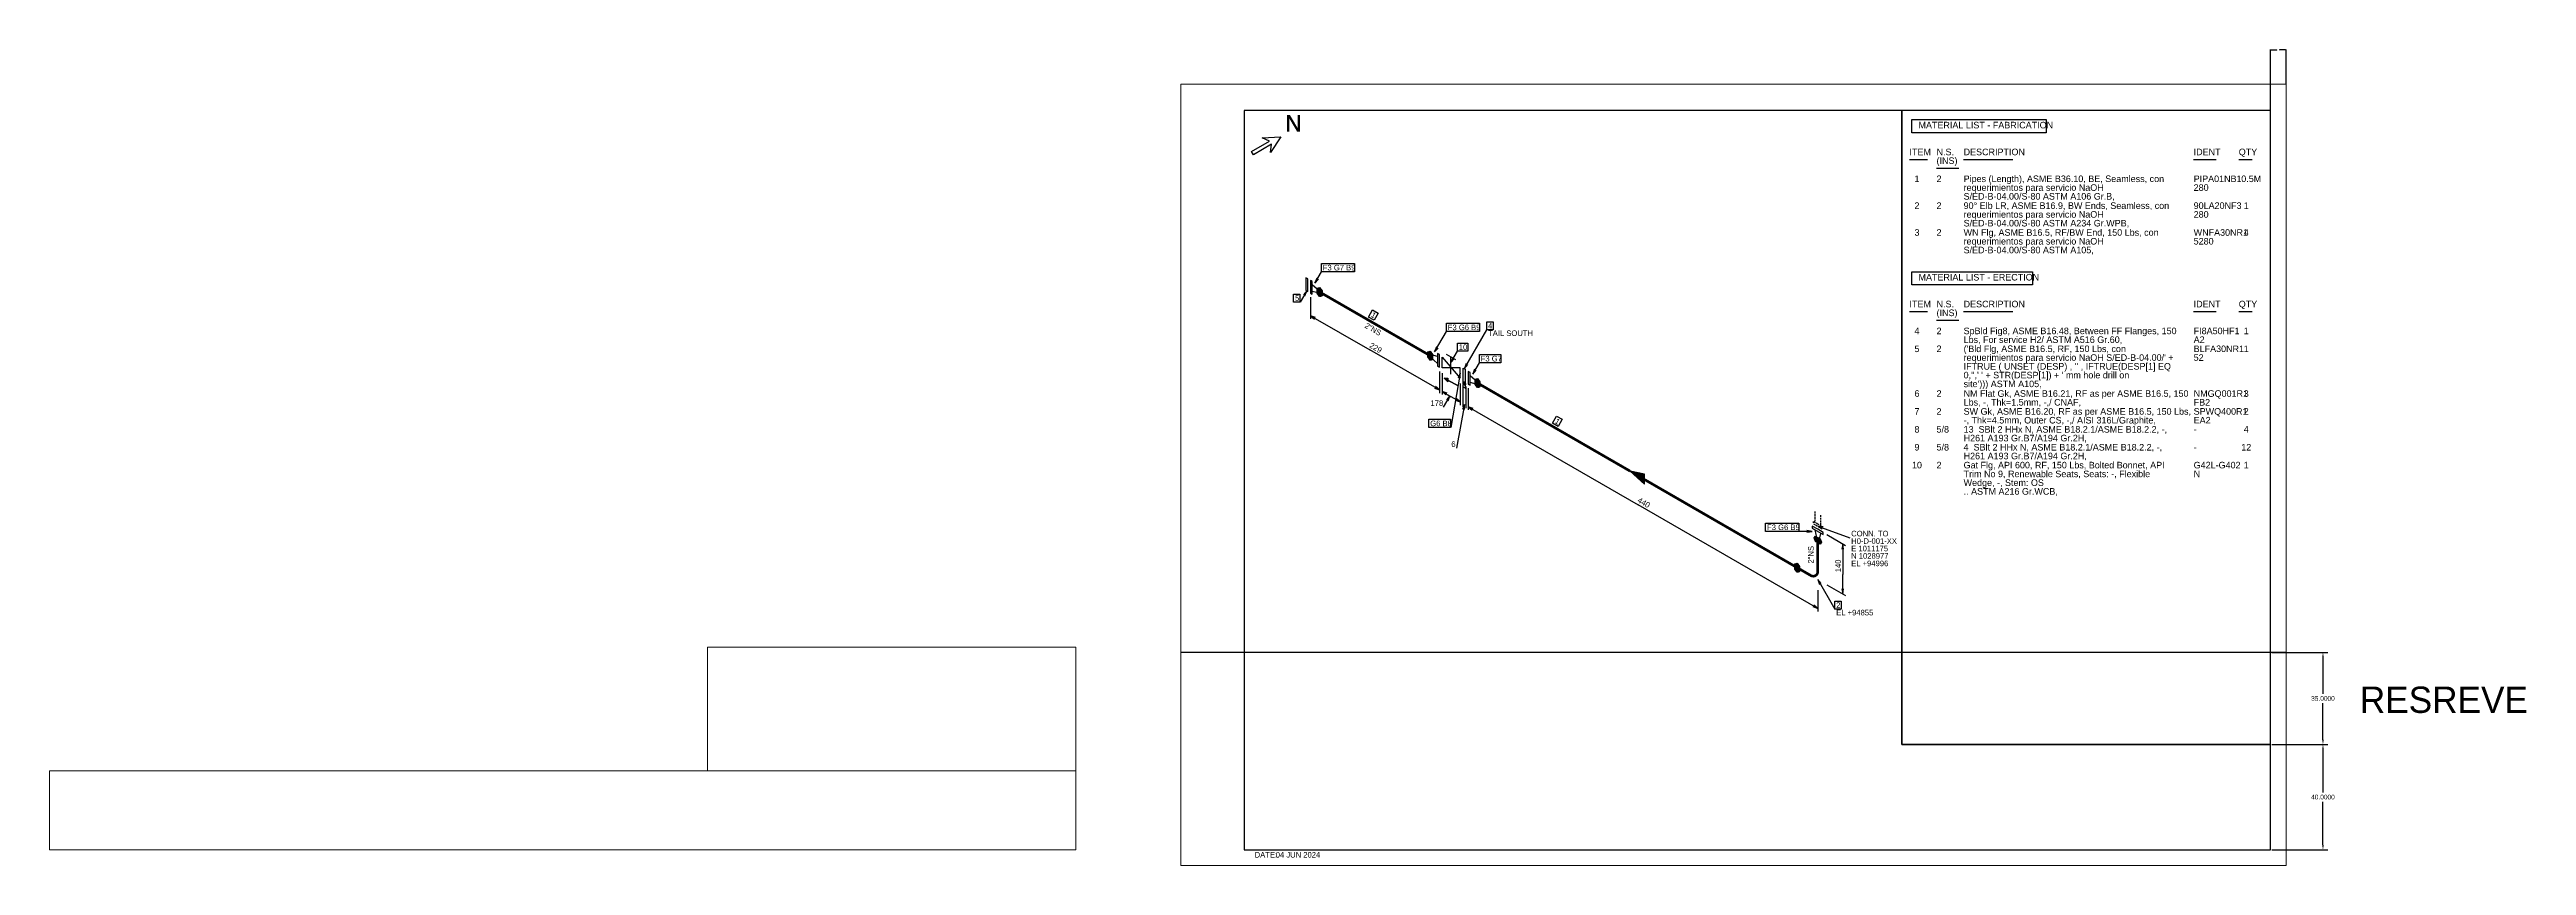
# Model space of a CAD drawing. Extents: x -430 to 511, y 0 to 310.
import ezdxf

# ---------------------------------------------------------------- set-up
doc = ezdxf.new("R2010")
doc.units = 0
doc.header["$MEASUREMENT"] = 0
doc.linetypes.add('GT100', pattern=[1, 0.666667, -0.333333])
doc.layers.add('GT_1', color=7, linetype='Continuous')
doc.layers.add('Nivel 1 (Construction)', color=7, linetype='Continuous', lineweight=0)
doc.layers.add('Nivel 2', color=7, linetype='Continuous', lineweight=0)
doc.styles.add('HTX1', font='O8116901', dxfattribs={"width": 1.02})
doc.dimstyles.get("Standard").update_dxf_attribs({"dimtxt": 0.18, "dimasz": 0.18, "dimexe": 0.18, "dimexo": 0.0625, "dimgap": 0.09, "dimtad": 0, "dimtih": 1, "dimtoh": 1, "dimdec": 4, "dimzin": 0, "dimdsep": 46, "dimtxsty": 'Standard', "dimcen": 0.09, "dimadec": 0, "dimazin": 0, "dimtfac": 1, "dimtdec": 4, "dimtofl": 0, "dimtmove": 0, "dimatfit": 3, "dimfxl": 1, "dimtolj": 1, "dimtzin": 0, "dimarcsym": 0})

# ---------------------------------------------------------------- blocks, each defined once
blk = doc.blocks.new('*D3')
at = {"color": 0, "linetype": 'Continuous', "lineweight": -2, "transparency": 16777216}
for p, q in [((414, 287.06), (414, 310.18)), ((414.18, 310), (416.52, 310)), ((419.82, 310), (417.48, 310)), ((420, 297.06), (420, 310.18))]:
    blk.add_line(p, q, dxfattribs=at)
at = {"color": 0, "linetype": 'Continuous', "transparency": 16777216}
for points in [[(414.18, 310.03), (414.18, 309.97), (414, 310)], [(419.82, 310.03), (419.82, 309.97), (420, 310)]]:
    blk.add_solid(points, dxfattribs=at)
at = {"layer": 'Defpoints', "color": 0, "linetype": 'Continuous', "transparency": 16777216}
for p in [(414, 310), (420, 297), (414, 287)]:
    blk.add_point(p, dxfattribs=at)
at = {"color": 0, "linetype": 'Continuous', "transparency": 16777216, "insert": (417, 310), "char_height": 0.18, "attachment_point": 5}
blk.add_mtext('\\A1;6.0000', dxfattribs=at)
blk = doc.blocks.new('*D6')
at = {"color": 0, "linetype": 'Continuous', "lineweight": -2, "transparency": 16777216}
for p, q in [((414.625, 46), (435.8, 46)), ((434, 44.2), (434, 27.8)), ((434, 7.8), (434, 24.2)), ((414.625, 6), (435.8, 6))]:
    blk.add_line(p, q, dxfattribs=at)
at = {"color": 0, "linetype": 'Continuous', "transparency": 16777216}
for points in [[(433.7, 44.2), (434.3, 44.2), (434, 46)], [(433.7, 7.8), (434.3, 7.8), (434, 6)]]:
    blk.add_solid(points, dxfattribs=at)
at = {"layer": 'Defpoints', "color": 0, "linetype": 'Continuous', "transparency": 16777216}
for p in [(414, 46), (414, 6), (434, 6)]:
    blk.add_point(p, dxfattribs=at)
at = {"color": 0, "linetype": 'Continuous', "transparency": 16777216, "insert": (434, 26), "char_height": 1.8, "attachment_point": 5}
blk.add_mtext('\\A1;40.0000', dxfattribs=at)
blk = doc.blocks.new('*D7')
at = {"color": 0, "linetype": 'Continuous', "lineweight": -2, "transparency": 16777216}
for p, q in [((414.625, 81), (435.8, 81)), ((434, 79.2), (434, 65.3)), ((434, 47.8), (434, 61.7)), ((414.625, 46), (435.8, 46))]:
    blk.add_line(p, q, dxfattribs=at)
at = {"color": 0, "linetype": 'Continuous', "transparency": 16777216}
for points in [[(433.7, 79.2), (434.3, 79.2), (434, 81)], [(433.7, 47.8), (434.3, 47.8), (434, 46)]]:
    blk.add_solid(points, dxfattribs=at)
at = {"layer": 'Defpoints', "color": 0, "linetype": 'Continuous', "transparency": 16777216}
for p in [(414, 81), (434, 81), (414, 46)]:
    blk.add_point(p, dxfattribs=at)
at = {"color": 0, "linetype": 'Continuous', "transparency": 16777216, "insert": (434, 63.5), "char_height": 1.8, "attachment_point": 5}
blk.add_mtext('\\A1;35.0000', dxfattribs=at)

msp = doc.modelspace()

# ---------------------------------------------------------------- linework, layer by layer
at = {"color": 143, "linetype": 'Continuous', "true_color": 0x7aafdf}
msp.add_line((420, 81), (0, 81), dxfattribs=at)
at = {"layer": 'GT_1', "flags": 128}
for points in [[(24, 6), (414, 6), (414, 46), (274, 46), (274, 287), (24, 287), (24, 6)], [(414, 46), (414, 287), (274, 287), (274, 46), (414, 46)], [(277.714, 283.554), (328.757, 283.554), (328.757, 278.507), (277.714, 278.507), (277.714, 283.554)], [(38, 277), (34, 271), (34.4, 274.2), (27.6, 270.2), (26.8, 271.4), (33.6, 275.4), (30.8, 276.6), (38, 277)], [(283.657, 268.303), (276.857, 268.303)], [(295.643, 264.969), (287.143, 264.969)], [(316.129, 268.303), (297.429, 268.303)], [(393.357, 268.303), (384.857, 268.303)], [(407.1, 268.303), (402, 268.303)], [(53.4, 228.8), (66, 228.8), (66, 225.7), (53.4, 225.7), (53.4, 228.8)], [(42.8, 217.2), (45.2, 217.2), (45.2, 214.1), (42.8, 214.1), (42.8, 217.2)], [(47.8, 218.4), (45.3, 214.1)], [(47.1, 216.5), (47.8, 218.4), (46.5, 216.9)], [(48.2, 220.6), (48.2, 223), (47.5, 223.4), (47.5, 218.6), (48.2, 218.2), (48.2, 220.6)], [(49.9, 219.6), (49.9, 222), (49.2, 222.4), (49.2, 217.6), (49.9, 217.2), (49.9, 219.6)], [(49.9, 220.9), (52.7, 218.5), (52.7, 217.5), (49.9, 218.2)], [(50.9, 221.4), (53.4, 225.7)], [(51.6, 223.3), (50.9, 221.4), (52.2, 222.9)], [(51.8, 219.5), (52.7, 219.7), (53.6, 218.5), (53.6, 216.5), (52.7, 216.3), (51.8, 217.5), (51.8, 219.5)], [(51.8, 219.4), (52.925, 219.4)], [(51.8, 219.2), (53.075, 219.2)], [(51.8, 219), (53.225, 219)], [(51.8, 218.8), (53.375, 218.8)], [(51.8, 218.6), (53.525, 218.6)], [(51.8, 218.4), (53.6, 218.4)], [(51.8, 218.2), (53.6, 218.2)], [(51.8, 218), (53.6, 218)], [(51.8, 217.8), (53.6, 217.8)], [(51.8, 217.6), (53.6, 217.6)], [(51.875, 217.4), (53.6, 217.4)], [(52.025, 217.2), (53.6, 217.2)], [(52.175, 217), (53.6, 217)], [(52.25, 219.6), (52.775, 219.6)], [(52.325, 216.8), (53.6, 216.8)], [(52.475, 216.6), (53.6, 216.6)], [(277.714, 225.731), (323.657, 225.731), (323.657, 220.684), (277.714, 220.684), (277.714, 225.731)], [(49.2, 216), (49.2, 207.8)], [(51.1, 208.3), (49.2, 209), (50.7, 207.7)], [(49.2, 209), (71.8, 196)], [(52.625, 216.4), (53.15, 216.4)], [(72.8, 211.2), (74.9, 210), (73.4, 207.3), (71.3, 208.5), (72.8, 211.2)], [(283.657, 210.48), (276.857, 210.48)], [(295.643, 207.146), (287.143, 207.146)], [(316.129, 210.48), (297.429, 210.48)], [(393.357, 210.48), (384.857, 210.48)], [(407.1, 210.48), (402, 210.48)], [(96.4, 195.2), (100.9, 203)], [(100.9, 206.1), (113.5, 206.1), (113.5, 203), (100.9, 203), (100.9, 206.1)], [(105.1, 198.6), (109, 198.6), (109, 195.5), (105.1, 195.5), (105.1, 198.6)], [(107.7, 188.9), (116.2, 203.6)], [(116.2, 206.7), (118.6, 206.7), (118.6, 203.6), (116.2, 203.6), (116.2, 206.7)], [(98.2, 180.8), (71.8, 196)], [(93.8, 195.3), (94.7, 195.5), (95.6, 194.3), (95.6, 192.3), (94.7, 192.1), (93.8, 193.3), (93.8, 195.3)], [(93.8, 195.2), (94.925, 195.2)], [(93.8, 195), (95.075, 195)], [(93.8, 194.8), (95.225, 194.8)], [(93.8, 194.6), (95.375, 194.6)], [(93.8, 194.4), (95.525, 194.4)], [(93.8, 194.2), (95.6, 194.2)], [(93.8, 194), (95.6, 194)], [(93.8, 193.8), (95.6, 193.8)], [(93.8, 193.6), (95.6, 193.6)], [(93.8, 193.4), (95.6, 193.4)], [(93.875, 193.2), (95.6, 193.2)], [(94.025, 193), (95.6, 193)], [(94.175, 192.8), (95.6, 192.8)], [(94.25, 195.4), (94.775, 195.4)], [(94.325, 192.6), (95.6, 192.6)], [(94.475, 192.4), (95.6, 192.4)], [(94.625, 192.2), (95.15, 192.2)], [(97.5, 193.5), (94.7, 194.3), (94.7, 193.3), (97.5, 190.8)], [(97.1, 197.1), (96.4, 195.2), (97.7, 196.7)], [(98.2, 191.8), (98.2, 194.2), (97.5, 194.6), (97.5, 189.8), (98.2, 189.4), (98.2, 191.8)], [(106.1, 187.2), (106.1, 189.2), (99.2, 189.2), (99.2, 193.2), (106.1, 185.2), (106.1, 187.2)], [(104.4, 192.2), (100.9, 194.2)], [(102.6, 191.2), (105.1, 195.5)], [(102.6, 186.8), (102.6, 193.2)], [(103.3, 193.1), (102.6, 191.2), (103.9, 192.7)], [(107.7, 183.7), (107.3, 183.9), (107.3, 189.1), (108, 188.7), (108, 183.5), (107.7, 183.7), (107.3, 183.8), (107.1, 183.8), (107.1, 183.5), (107.1, 183.3), (107.3, 183), (107.7, 182.7), (108, 182.6), (108.2, 182.7), (108.2, 182.9), (108.2, 183.2), (108, 183.4), (107.7, 183.7), (107.7, 182.7)], [(108.4, 190.8), (107.7, 188.9), (109, 190.4)], [(110.9, 186.8), (113.4, 191.1)], [(111.6, 188.7), (110.9, 186.8), (112.2, 188.3)], [(113.4, 194.2), (121.6, 194.2), (121.6, 191.1), (113.4, 191.1), (113.4, 194.2)], [(96.3, 181.5), (98.2, 180.8), (96.7, 182.1)], [(98.2, 187.8), (98.2, 179.6)], [(99.2, 187.2), (99.2, 179)], [(101.1, 179.5), (99.2, 180.2), (100.7, 178.9)], [(99.2, 180.2), (102.7, 178.2)], [(105.3, 182.3), (100, 185.3), (101.4, 185.2), (101.4, 183.8), (100, 185.3), (105.3, 182.3)], [(106.1, 187.2), (102.5, 166.5)], [(106.1, 185.2), (106.1, 187.2), (105.4, 185.3)], [(106.1, 183.2), (106.1, 175)], [(107.1, 183.8), (108.2, 182.7)], [(108.2, 182.9), (107.1, 183.5)], [(107.1, 183.3), (108.2, 183.2)], [(107.7, 182.7), (107.3, 182.9), (107.1, 182.8), (107.1, 182.5), (107.1, 182.2), (107.3, 182), (107.7, 181.7), (108, 181.5), (108.2, 181.6), (108.2, 181.9), (108.2, 182.1), (108, 182.4), (107.7, 182.7)], [(107.1, 182.6), (107.1, 174.4)], [(108, 182.6), (107.3, 183.8)], [(108, 183.4), (107.3, 183)], [(108.2, 182), (108.2, 173.8)], [(109.9, 185), (109.9, 187.4), (109.2, 187.8), (109.2, 183), (109.9, 182.6), (109.9, 185)], [(109.2, 181.4), (109.2, 173.2)], [(109.9, 186.3), (112.7, 183.9), (112.7, 182.9), (109.9, 183.6)], [(111.8, 184.9), (112.7, 185.1), (113.6, 183.9), (113.6, 181.9), (112.7, 181.7), (111.8, 182.9), (111.8, 184.9)], [(111.8, 184.8), (112.925, 184.8)], [(111.8, 184.6), (113.075, 184.6)], [(111.8, 184.4), (113.225, 184.4)], [(111.8, 184.2), (113.375, 184.2)], [(111.8, 184), (113.525, 184)], [(111.8, 183.8), (113.6, 183.8)], [(111.8, 183.6), (113.6, 183.6)], [(111.8, 183.4), (113.6, 183.4)], [(111.8, 183.2), (113.6, 183.2)], [(111.8, 183), (113.6, 183)], [(111.875, 182.8), (113.6, 182.8)], [(112.025, 182.6), (113.6, 182.6)], [(112.175, 182.4), (113.6, 182.4)], [(112.25, 185), (112.775, 185)], [(112.325, 182.2), (113.6, 182.2)], [(112.475, 182), (113.6, 182)], [(112.625, 181.8), (113.15, 181.8)], [(94.2, 169.6), (102.4, 169.6), (102.4, 166.5), (94.2, 166.5), (94.2, 169.6)], [(102.2, 178.5), (99.7, 174.2)], [(101.5, 176.6), (102.2, 178.5), (100.9, 177)], [(106.1, 176.2), (102.7, 178.2)], [(104.2, 176.9), (106.1, 176.2), (104.6, 177.5)], [(107.7, 175.3), (104.7, 158.6)], [(107.7, 173.3), (107.7, 175.3), (107, 173.4)], [(111.1, 173.7), (109.2, 174.4), (110.7, 173.1)], [(109.2, 174.4), (173.7, 137.1)], [(142.7, 170.8), (144.8, 169.6), (143.3, 166.9), (141.2, 168.1), (142.7, 170.8)], [(176.2, 146.7), (176.2, 148.7), (170.7, 149.9), (176.2, 144.9), (176.2, 148.5), (171.2, 149.6), (176.2, 145), (176.2, 148.2), (171.8, 149.3), (176.2, 145.3), (176.2, 148), (172.3, 148.9), (176.2, 145.5), (176.2, 147.7), (172.8, 148.7), (176.2, 145.8), (176.2, 147.5), (173.4, 148.3), (176.2, 146.1), (176.2, 147.2), (173.8, 148.1), (176.2, 146.3), (176.2, 147), (174.4, 147.7), (176.2, 146.6), (176.2, 146.7), (170.7, 149.9)], [(242, 97.7), (173.7, 137.1)], [(222.2, 130.1), (234.8, 130.1), (234.8, 127), (222.2, 127), (222.2, 130.1)], [(239.9, 127), (234.9, 127)], [(237.9, 126.7), (239.9, 127), (237.9, 127.3)], [(242, 127.8), (239.9, 129), (239.9, 128.2), (244.1, 125.8), (244.1, 126.6), (242, 127.8)], [(241.1, 123.2), (240.6, 124.5), (241.1, 125.2), (242.9, 124.2), (243.4, 122.9), (242.9, 122.2), (241.1, 123.2)], [(240.638, 124.4), (242.54, 124.4)], [(240.671, 124.6), (242.18, 124.6)], [(240.715, 124.2), (242.9, 124.2)], [(240.792, 124), (242.977, 124)], [(240.814, 124.8), (241.82, 124.8)], [(240.869, 123.8), (243.054, 123.8)], [(240.9, 127.6), (241.6, 124), (242.5, 123.5), (243.2, 126.2)], [(240.946, 123.6), (243.131, 123.6)], [(240.957, 125), (241.46, 125)], [(241.023, 123.4), (243.208, 123.4)], [(241.1, 123.2), (243.285, 123.2)], [(241.46, 123), (243.362, 123)], [(241.82, 122.8), (243.329, 122.8)], [(244, 128.7), (242, 129), (243.7, 128)], [(242, 129), (254.2, 124.6)], [(242.18, 122.6), (243.186, 122.6)], [(242.54, 122.4), (243.043, 122.4)], [(245.5, 125.8), (252.6, 121.7)], [(233.3, 114.7), (234.2, 114.9), (235.1, 113.7), (235.1, 111.7), (234.2, 111.5), (233.3, 112.7), (233.3, 114.7)], [(233.3, 114.6), (234.425, 114.6)], [(233.3, 114.4), (234.575, 114.4)], [(233.3, 114.2), (234.725, 114.2)], [(233.3, 114), (234.875, 114)], [(233.3, 113.8), (235.025, 113.8)], [(233.3, 113.6), (235.1, 113.6)], [(233.3, 113.4), (235.1, 113.4)], [(233.3, 113.2), (235.1, 113.2)], [(233.3, 113), (235.1, 113)], [(233.75, 114.8), (234.275, 114.8)], [(251.8, 120.3), (251.5, 122.3), (251.2, 120.3)], [(251.5, 122.3), (251.5, 110.6)], [(233.3, 112.8), (235.1, 112.8)], [(233.375, 112.6), (235.1, 112.6)], [(233.525, 112.4), (235.1, 112.4)], [(233.675, 112.2), (235.1, 112.2)], [(233.825, 112), (235.1, 112)], [(233.975, 111.8), (235.1, 111.8)], [(234.125, 111.6), (234.65, 111.6)], [(243.3, 107.2), (242, 108.7), (242.7, 106.8)], [(242, 108.7), (248.5, 97.4)], [(242, 104.7), (242, 96.5)], [(245.5, 106.7), (252.6, 102.6)], [(251.2, 105.2), (251.5, 103.2), (251.8, 105.2)], [(251.5, 103.2), (251.5, 110.6)], [(240.1, 98.4), (242, 97.7), (240.5, 99)], [(248.5, 100.5), (250.9, 100.5), (250.9, 97.4), (248.5, 97.4), (248.5, 100.5)]]:
    msp.add_lwpolyline(points, dxfattribs=at)
at = {"layer": 'GT_1', "const_width": 1, "flags": 128}
for points in [[(94.7, 193.8), (52.7, 218)], [(170.7, 149.9), (112.7, 183.4)], [(234.2, 113.2), (176.2, 146.7)], [(242, 123.7), (242, 111.7)], [(239.4, 110.2), (234.2, 113.2)]]:
    msp.add_lwpolyline(points, dxfattribs=at)
at = {"layer": 'GT_1', "linetype": 'GT100', "flags": 128}
for points in [[(240.9, 134.5), (240.9, 130.5)], [(243.1, 133.2), (243.1, 129.2)], [(242, 129.8), (240.2, 130.8), (240.2, 130), (243.7, 128), (243.7, 128.8), (242, 129.8)]]:
    msp.add_lwpolyline(points, dxfattribs=at)
at = {"layer": 'GT_1', "const_width": 1, "flags": 128}
msp.add_lwpolyline([(242, 111.7, -0.577557), (239.4, 110.2)], format="xyb", dxfattribs=at)
at = {"layer": 'Nivel 1 (Construction)', "color": 7, "linetype": 'Continuous', "lineweight": 0}
for p, q in [((420, 297), (0, 297)), ((0, 297), (0, 0)), ((420, 0), (420, 297)), ((0, 0), (420, 0))]:
    msp.add_line(p, q, dxfattribs=at)
at = {"layer": 'Nivel 2', "color": 242, "linetype": 'Continuous', "lineweight": 0, "true_color": 0xcd2027}
for points in [[(-180, 82.99), (-40, 82.99), (-40, 36), (-180, 36)], [(-430, 6), (-40, 6), (-40, 36), (-430, 36)]]:
    msp.add_lwpolyline(points, close=True, dxfattribs=at)

# ---------------------------------------------------------------- texts
at = {"linetype": 'Continuous', "insert": (448, 68), "char_height": 10, "attachment_point": 1}
msp.add_mtext_dynamic_manual_height_columns('RESREVE', width=24, gutter_width=1, heights=[0], dxfattribs=at)
at = {"layer": 'GT_1', "style": 'HTX1', "width": 1.02}
for s, height, p in [('N', 6.25, (39.6, 279)), ('N', 6.25, (39.8, 279)), ('MATERIAL LIST - FABRICATION', 2.5, (280.286, 280.197)), ('ITEM', 2.5, (276.857, 269.993)), ('(INS)', 2.5, (287.143, 266.66)), ('N.S.', 2.5, (287.143, 269.993)), ('DESCRIPTION', 2.5, (297.429, 269.993)), ('IDENT', 2.5, (384.857, 269.993)), ('QTY', 2.5, (402, 269.993)), ('  1', 2.5, (276.857, 259.789)), ('2', 2.5, (287.143, 259.789)), ('S/ED-B-04.00/S-80 ASTM A106 Gr.B,', 2.5, (297.429, 253.122)), ('requerimientos para servicio NaOH', 2.5, (297.429, 256.456)), ('Pipes (Length), ASME B36.10, BE, Seamless, con', 2.5, (297.429, 259.789)), ('280', 2.5, (384.857, 256.456)), ('PIPA01NB1', 2.5, (384.857, 259.789)), (' 0.5M', 2.5, (402, 259.789)), ('  2', 2.5, (276.857, 249.585)), ('2', 2.5, (287.143, 249.585)), ('S/ED-B-04.00/S-80 ASTM A234 Gr.WPB,', 2.5, (297.429, 242.918)), ('90° Elb LR, ASME B16.9, BW Ends, Seamless, con', 2.5, (297.429, 249.585)), ('requerimientos para servicio NaOH', 2.5, (297.429, 246.252)), ('90LA20NF3', 2.5, (384.857, 249.585)), ('280', 2.5, (384.857, 246.252)), ('  1', 2.5, (402, 249.585)), ('  3', 2.5, (276.857, 239.381)), ('2', 2.5, (287.143, 239.381)), ('WN Flg, ASME B16.5, RF/BW End, 150 Lbs, con', 2.5, (297.429, 239.381)), ('S/ED-B-04.00/S-80 ASTM A105,', 2.5, (297.429, 232.714)), ('requerimientos para servicio NaOH', 2.5, (297.429, 236.048)), ('WNFA30NR1', 2.5, (384.857, 239.381)), ('5280', 2.5, (384.857, 236.048)), ('  4', 2.5, (402, 239.381)), ('F3 G7 B9', 2.125, (53.9, 226.2)), ('5', 2.125, (43.3429, 214.6)), ('MATERIAL LIST - ERECTION', 2.5, (280.286, 222.374)), ('ITEM', 2.5, (276.857, 212.17)), ('(INS)', 2.5, (287.143, 208.837)), ('N.S.', 2.5, (287.143, 212.17)), ('DESCRIPTION', 2.5, (297.429, 212.17)), ('IDENT', 2.5, (384.857, 212.17)), ('QTY', 2.5, (402, 212.17)), ('F3 G6 B9', 2.125, (101.4, 203.5)), ('10', 2.125, (105.6, 196)), ('TAIL SOUTH', 2.125, (116.7, 201.267)), ('4', 2.125, (116.7, 204.1)), ('  4', 2.5, (276.857, 201.966)), ('2', 2.5, (287.143, 201.966)), ('2', 2.5, (287.143, 195.163)), ('SpBld Fig8, ASME B16.48, Between FF Flanges, 150', 2.5, (297.429, 201.966)), ("('Bld Flg, ASME B16.5, RF, 150 Lbs, con", 2.5, (297.429, 195.163)), ('Lbs, For service H2/ ASTM A516 Gr.60,', 2.5, (297.429, 198.633)), ('A2', 2.5, (384.857, 198.633)), ('FI8A50HF1', 2.5, (384.857, 201.966)), ('BLFA30NR1', 2.5, (384.857, 195.163)), ('  1', 2.5, (402, 201.966)), ('F3 G7', 2.125, (113.9, 191.6)), ('  5', 2.5, (276.857, 195.163)), ("requerimientos para servicio NaOH S/ED-B-04.00/' +", 2.5, (297.429, 191.83)), ("IFTRUE ( UNSET (DESP) , '' , IFTRUE(DESP[1] EQ", 2.5, (297.429, 188.497)), ('52', 2.5, (384.857, 191.83)), ('  1', 2.5, (402, 195.163)), ('  6', 2.5, (276.857, 178.156)), ('2', 2.5, (287.143, 178.156)), ("site'))) ASTM A105,", 2.5, (297.429, 181.83)), ("0,'',' ' + STR(DESP[1]) + ' mm hole drill on", 2.5, (297.429, 185.163)), ('NM Flat Gk, ASME B16.21, RF as per ASME B16.5, 150', 2.5, (297.429, 178.156)), ('NMGQ001R1', 2.5, (384.857, 178.156)), ('  3', 2.5, (402, 178.156)), ('178', 2.125, (94.8286, 174.7)), ('  7', 2.5, (276.857, 171.354)), ('2', 2.5, (287.143, 171.354)), ('-, Thk=4.5mm, Outer CS, -,/ AISI 316L/Graphite,', 2.5, (297.429, 168.02)), ('SW Gk, ASME B16.20, RF as per ASME B16.5, 150 Lbs,', 2.5, (297.429, 171.354)), ('Lbs, -, Thk=1.5mm, -,/ CNAF,', 2.5, (297.429, 174.823)), ('SPWQ400R1', 2.5, (384.857, 171.354)), ('FB2', 2.5, (384.857, 174.823)), ('EA2', 2.5, (384.857, 168.02)), ('  2', 2.5, (402, 171.354)), ('G6 B8', 2.125, (94.7143, 167)), ('6', 2.125, (102.743, 159.1)), ('  8', 2.5, (276.857, 164.551)), ('  9', 2.5, (276.857, 157.748)), ('5/8', 2.5, (287.143, 164.551)), ('5/8', 2.5, (287.143, 157.748)), ('4  SBlt 2 HHx N, ASME B18.2.1/ASME B18.2.2, -,', 2.5, (297.429, 157.748)), ('13  SBlt 2 HHx N, ASME B18.2.1/ASME B18.2.2, -,', 2.5, (297.429, 164.551)), ('H261 A193 Gr.B7/A194 Gr.2H,', 2.5, (297.429, 161.218)), ('-', 2.5, (384.857, 164.551)), (' 12', 2.5, (402, 157.748)), ('  4', 2.5, (402, 164.551)), (' 10', 2.5, (276.857, 150.946)), ('2', 2.5, (287.143, 150.946)), ('Gat Flg, API 600, RF, 150 Lbs, Bolted Bonnet, API', 2.5, (297.429, 150.946)), ('H261 A193 Gr.B7/A194 Gr.2H,', 2.5, (297.429, 154.415)), ('-', 2.5, (384.857, 157.748)), ('G42L-G402', 2.5, (384.857, 150.946)), ('  1', 2.5, (402, 150.946)), ('Wedge, -, Stem: OS', 2.5, (297.429, 144.279)), ('Trim No 9, Renewable Seats, Seats: -, Flexible', 2.5, (297.429, 147.612)), ('.. ASTM A216 Gr.WCB,', 2.5, (297.429, 140.946)), ('N', 2.5, (384.857, 147.612)), ('F3 G6 B9', 2.125, (222.743, 127.5)), ('CONN. TO', 2.125, (254.7, 125.1)), ('H0-D-001-XX', 2.125, (254.7, 122.267)), ('E 1011175', 2.125, (254.7, 119.433)), ('N 1028977', 2.125, (254.7, 116.6)), ('EL +94996', 2.125, (254.7, 113.767)), ('2', 2.125, (249, 97.9)), ('EL +94855', 2.125, (249, 95.0667)), ('DATE:', 2.125, (28, 3)), ('04 JUN 2024', 2.125, (36, 3))]:
    msp.add_text(s, height=height, dxfattribs=at).set_placement(p)
for s, rotation, p in [('1', 330, (71.9512, 208.699)), ('2"NS', 330, (69.5833, 204.598)), ('229', 330, (71.3821, 197.078)), ('1', 330, (141.844, 168.307)), ('440', 330, (173.282, 138.228)), ('2"NS', 90, (240.45, 114.786)), ('140', 90, (250.799, 111.475))]:
    msp.add_text(s, height=2.125, rotation=rotation, dxfattribs=at).set_placement(p)

# ---------------------------------------------------------------- dimensions: what is measured, and where the dimension line sits
at = {"linetype": 'Continuous'}
dim = msp.add_linear_dim(base=(414, 310), p1=(420, 297), p2=(414, 287), dimstyle='Standard', dxfattribs=at)
dim.commit()
dim.dimension.update_dxf_attribs({"geometry": '*D3', "text_midpoint": (417, 310)})
for base, p2, picture, middle in [((434, 81), (414, 81), '*D7', (434, 63.5)), ((434, 6), (414, 6), '*D6', (434, 26))]:
    dim = msp.add_linear_dim(base=base, p1=(414, 46), p2=p2, angle=90, dimstyle='Standard', override={"dimscale": 10}, dxfattribs=at)
    dim.commit()
    dim.dimension.update_dxf_attribs({"geometry": picture, "text_midpoint": middle})

doc.saveas('drawing.dxf')
